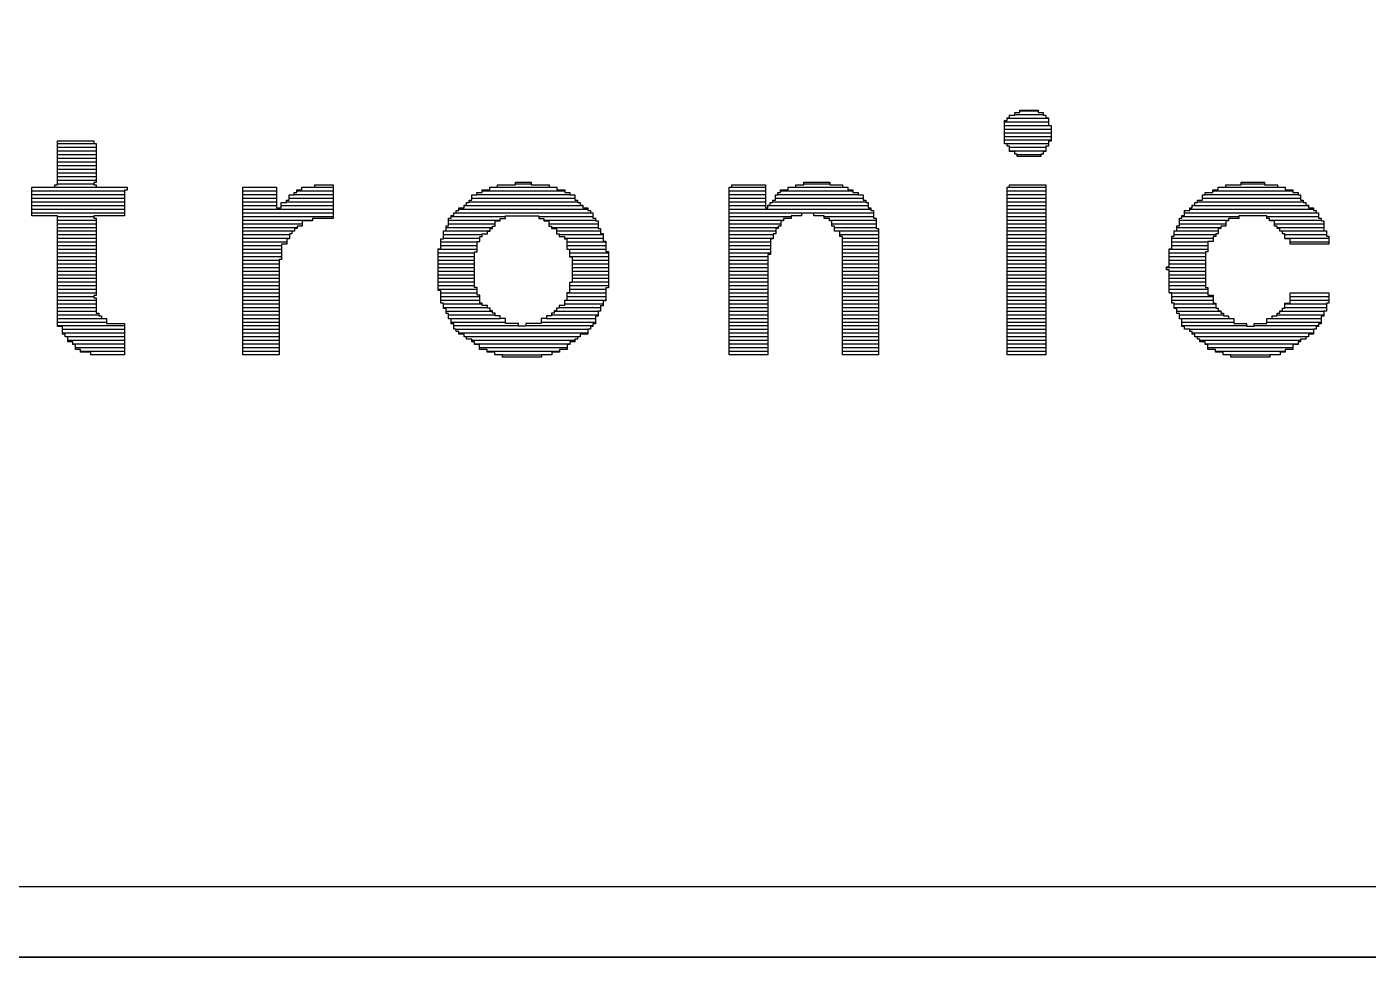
# Model space of a CAD drawing. Extents: x 35 to 236, y 10 to 166.
# Drawn here: x 56.81 to 66.35, y 10 to 16.61 of the extents above; entities that cross this region are included whole.
import ezdxf

# ---------------------------------------------------------------- set-up
doc = ezdxf.new("R2010")
doc.units = 0
for name, color, linetype in [('BG_OUTLINE', 254, 'CONTINUOUS'), ('BG_SILKSCREEN_TOP', 254, 'CONTINUOUS'), ('RKI_ALL', 43, 'CONTINUOUS')]:
    doc.layers.add(name, color=color, linetype=linetype)

msp = doc.modelspace()

# ---------------------------------------------------------------- linework, layer by layer
at = {"layer": 'BG_OUTLINE'}
msp.add_lwpolyline([(35, 12), (35, 121.6358, -0.414214), (37.286, 123.9218), (41.2, 123.9218), (41.2, 157.5018), (37.286, 157.5018, -0.414214), (35, 159.7878), (35, 163, -0.414214), (37, 165), (228, 165, -0.414214), (230, 163), (230, 12, -0.414214), (228, 10), (37, 10, -0.414214)], format="xyb", close=True, dxfattribs=at)
for points in [[(228, 10), (37, 10)], [(37, 10), (228, 10)]]:
    msp.add_lwpolyline(points, dxfattribs=at)
at = {"layer": 'BG_SILKSCREEN_TOP'}
for points in [[(63.8722, 16.0029), (63.8722, 16.0209)], [(63.8722, 16.0209), (64.0019, 16.0209)], [(63.8722, 16.0152), (64.0019, 16.0152)], [(64.0019, 16.0209), (64.0019, 16.0029)], [(63.7623, 15.7812), (63.7623, 15.9477)], [(63.7623, 15.9477), (63.7807, 15.9477)], [(63.7623, 15.9376), (64.075, 15.9376)], [(63.7807, 15.9477), (63.7807, 15.9661)], [(63.7807, 15.9661), (63.7987, 15.9661)], [(63.7807, 15.9635), (64.075, 15.9635)], [(63.7987, 15.9661), (63.7987, 15.9845)], [(63.7987, 15.9845), (63.8354, 15.9845)], [(63.8354, 15.9845), (63.8354, 16.0029)], [(63.8354, 16.0029), (63.8722, 16.0029)], [(63.8354, 15.9894), (64.0387, 15.9894)], [(64.0019, 16.0029), (64.0387, 16.0029)], [(64.0387, 16.0029), (64.0387, 15.9845)], [(64.0387, 15.9845), (64.0567, 15.9845)], [(64.0567, 15.9845), (64.0567, 15.9661)], [(64.0567, 15.9661), (64.075, 15.9661)], [(64.075, 15.9661), (64.075, 15.9114)], [(63.7623, 15.9117), (64.075, 15.9117)], [(63.7623, 15.8859), (64.0934, 15.8859)], [(63.7623, 15.86), (64.0934, 15.86)], [(63.7623, 15.8341), (64.0934, 15.8341)], [(64.075, 15.9114), (64.0934, 15.9114)], [(64.0934, 15.9114), (64.0934, 15.7996)], [(57.0322, 15.4906), (57.0322, 15.8015)], [(57.0322, 15.8015), (57.2902, 15.8015)], [(57.0322, 15.7824), (57.3085, 15.7824)], [(57.0322, 15.7565), (57.3085, 15.7565)], [(57.0322, 15.7306), (57.3085, 15.7306)], [(57.2902, 15.8015), (57.2902, 15.7831)], [(57.2902, 15.7831), (57.3085, 15.7831)], [(57.3085, 15.7831), (57.3085, 15.5071)], [(63.7623, 15.8082), (64.0934, 15.8082)], [(63.7623, 15.7824), (64.075, 15.7824)], [(63.7807, 15.7812), (63.7623, 15.7812)], [(63.7807, 15.7632), (63.7807, 15.7812)], [(63.7987, 15.7632), (63.7807, 15.7632)], [(63.7987, 15.7265), (63.7987, 15.7632)], [(63.7987, 15.7565), (64.0567, 15.7565)], [(63.7987, 15.7306), (64.0567, 15.7306)], [(64.075, 15.7632), (64.0567, 15.7632)], [(64.0567, 15.7632), (64.0567, 15.7265)], [(64.0934, 15.7996), (64.075, 15.7996)], [(64.075, 15.7996), (64.075, 15.7632)], [(57.0322, 15.7047), (57.3085, 15.7047)], [(57.0322, 15.6789), (57.3085, 15.6789)], [(57.0322, 15.653), (57.3085, 15.653)], [(63.8354, 15.7265), (63.7987, 15.7265)], [(63.8354, 15.7081), (63.8354, 15.7265)], [(63.8538, 15.7081), (63.8354, 15.7081)], [(63.8538, 15.6897), (63.8538, 15.7081)], [(63.8538, 15.7047), (64.0203, 15.7047)], [(64.0203, 15.6897), (63.8538, 15.6897)], [(64.0387, 15.7081), (64.0203, 15.7081)], [(64.0203, 15.7081), (64.0203, 15.6897)], [(64.0567, 15.7265), (64.0387, 15.7265)], [(64.0387, 15.7265), (64.0387, 15.7081)], [(57.0322, 15.6271), (57.3085, 15.6271)], [(57.0322, 15.6012), (57.3085, 15.6012)], [(57.0322, 15.5754), (57.3085, 15.5754)], [(57.0322, 15.5495), (57.3085, 15.5495)], [(56.8495, 15.2694), (56.8495, 15.4722)], [(56.8495, 15.4722), (57.0142, 15.4722)], [(56.8495, 15.4719), (57.5279, 15.4719)], [(56.8495, 15.446), (57.5095, 15.446)], [(57.0142, 15.4722), (57.0142, 15.4906)], [(57.0142, 15.4906), (57.0322, 15.4906)], [(57.0322, 15.5236), (57.3085, 15.5236)], [(57.0322, 15.4977), (57.2902, 15.4977)], [(57.3085, 15.5071), (57.2902, 15.5071)], [(57.2902, 15.5071), (57.2902, 15.4906)], [(57.2902, 15.4906), (57.3085, 15.4906)], [(57.3085, 15.4906), (57.3085, 15.4722)], [(57.3085, 15.4722), (57.5279, 15.4722)], [(57.5279, 15.4524), (57.5095, 15.4524)], [(57.5095, 15.4524), (57.5095, 15.2694)], [(57.5279, 15.4722), (57.5279, 15.4524)], [(58.3492, 15.4722), (58.5888, 15.4722)], [(58.3492, 14.2816), (58.3492, 15.4722)], [(58.3492, 15.4719), (58.5888, 15.4719)], [(58.3492, 15.446), (58.5888, 15.446)], [(58.5888, 15.4722), (58.5888, 15.326)], [(58.7332, 15.4359), (58.7332, 15.4542)], [(58.7332, 15.4542), (58.7695, 15.4542)], [(58.7332, 15.446), (58.9912, 15.446)], [(58.7695, 15.4542), (58.7695, 15.4722)], [(58.7695, 15.4722), (58.861, 15.4722)], [(58.7695, 15.4719), (58.9912, 15.4719)], [(58.861, 15.4722), (58.861, 15.4906)], [(58.861, 15.4906), (58.9912, 15.4906)], [(58.9912, 15.4906), (58.9912, 15.251)], [(60.0498, 15.4359), (60.0498, 15.4542)], [(60.0498, 15.4542), (60.1045, 15.4542)], [(60.0498, 15.446), (60.637, 15.446)], [(60.1045, 15.4542), (60.1045, 15.4722)], [(60.1045, 15.4722), (60.1597, 15.4722)], [(60.1045, 15.4719), (60.5819, 15.4719)], [(60.1597, 15.4722), (60.1597, 15.4906)], [(60.1597, 15.4906), (60.2875, 15.4906)], [(60.2875, 15.4906), (60.2875, 15.509)], [(60.2875, 15.509), (60.3993, 15.509)], [(60.2875, 15.4977), (60.3993, 15.4977)], [(60.3993, 15.509), (60.3993, 15.4906)], [(60.3993, 15.4906), (60.5272, 15.4906)], [(60.5272, 15.4906), (60.5272, 15.4722)], [(60.5272, 15.4722), (60.5819, 15.4722)], [(60.5819, 15.4722), (60.5819, 15.4542)], [(60.5819, 15.4542), (60.637, 15.4542)], [(60.637, 15.4542), (60.637, 15.4359)], [(61.8055, 15.4722), (61.8239, 15.4722)], [(61.8055, 14.2816), (61.8055, 15.4722)], [(61.8055, 15.4719), (62.0635, 15.4719)], [(61.8055, 15.446), (62.0635, 15.446)], [(61.8239, 15.4722), (61.8239, 15.4906)], [(61.8239, 15.4906), (62.0635, 15.4906)], [(62.0635, 15.4906), (62.0635, 15.326)], [(62.1712, 15.4359), (62.1712, 15.4542)], [(62.1712, 15.4542), (62.2259, 15.4542)], [(62.1712, 15.446), (62.6853, 15.446)], [(62.2259, 15.4542), (62.2259, 15.4722)], [(62.2259, 15.4722), (62.281, 15.4722)], [(62.2259, 15.4719), (62.6485, 15.4719)], [(62.281, 15.4722), (62.281, 15.4906)], [(62.281, 15.4906), (62.3358, 15.4906)], [(62.3358, 15.4906), (62.3358, 15.509)], [(62.3358, 15.509), (62.5207, 15.509)], [(62.3358, 15.4977), (62.5207, 15.4977)], [(62.5207, 15.509), (62.5207, 15.4906)], [(62.5207, 15.4906), (62.6122, 15.4906)], [(62.6122, 15.4906), (62.6122, 15.4722)], [(62.6122, 15.4722), (62.6485, 15.4722)], [(62.6485, 15.4722), (62.6485, 15.4542)], [(62.6485, 15.4542), (62.6853, 15.4542)], [(62.6853, 15.4542), (62.6853, 15.4359)], [(63.7807, 15.4722), (63.7987, 15.4722)], [(63.7807, 14.2816), (63.7807, 15.4722)], [(63.7807, 15.4719), (64.0567, 15.4719)], [(63.7807, 15.446), (64.0567, 15.446)], [(63.7987, 15.4722), (63.7987, 15.4906)], [(63.7987, 15.4906), (64.0567, 15.4906)], [(64.0567, 15.4906), (64.0567, 14.2816)], [(65.2435, 15.4359), (65.2435, 15.4542)], [(65.2435, 15.4542), (65.2803, 15.4542)], [(65.2435, 15.446), (65.8124, 15.446)], [(65.2803, 15.4542), (65.2803, 15.4722)], [(65.2803, 15.4722), (65.335, 15.4722)], [(65.2803, 15.4719), (65.7577, 15.4719)], [(65.335, 15.4722), (65.335, 15.4906)], [(65.335, 15.4906), (65.4449, 15.4906)], [(65.4449, 15.4906), (65.4449, 15.509)], [(65.4449, 15.509), (65.6114, 15.509)], [(65.4449, 15.4977), (65.6114, 15.4977)], [(65.6114, 15.509), (65.6114, 15.4906)], [(65.6114, 15.4906), (65.7025, 15.4906)], [(65.7025, 15.4906), (65.7025, 15.4722)], [(65.7025, 15.4722), (65.7577, 15.4722)], [(65.7577, 15.4722), (65.7577, 15.4542)], [(65.7577, 15.4542), (65.8124, 15.4542)], [(65.8124, 15.4542), (65.8124, 15.4359)], [(56.8495, 15.4201), (57.5095, 15.4201)], [(56.8495, 15.3942), (57.5095, 15.3942)], [(56.8495, 15.3684), (57.5095, 15.3684)], [(58.3492, 15.4201), (58.5888, 15.4201)], [(58.3492, 15.3942), (58.5888, 15.3942)], [(58.3492, 15.3684), (58.5888, 15.3684)], [(58.6233, 15.326), (58.6233, 15.3627)], [(58.6233, 15.3627), (58.66, 15.3627)], [(58.66, 15.3627), (58.66, 15.3811)], [(58.66, 15.3811), (58.678, 15.3811)], [(58.66, 15.3684), (58.9912, 15.3684)], [(58.678, 15.3811), (58.678, 15.4175)], [(58.678, 15.4175), (58.7148, 15.4175)], [(58.678, 15.3942), (58.9912, 15.3942)], [(58.7148, 15.4175), (58.7148, 15.4359)], [(58.7148, 15.4359), (58.7332, 15.4359)], [(58.7148, 15.4201), (58.9912, 15.4201)], [(59.9399, 15.3444), (59.9399, 15.3627)], [(59.9399, 15.3627), (59.9583, 15.3627)], [(59.9583, 15.3627), (59.9583, 15.3811)], [(59.9583, 15.3811), (59.9767, 15.3811)], [(59.9583, 15.3684), (60.7285, 15.3684)], [(59.9767, 15.3811), (59.9767, 15.4175)], [(59.9767, 15.4175), (60.013, 15.4175)], [(59.9767, 15.3942), (60.7102, 15.3942)], [(60.013, 15.4175), (60.013, 15.4359)], [(60.013, 15.4359), (60.0498, 15.4359)], [(60.013, 15.4201), (60.6734, 15.4201)], [(60.637, 15.4359), (60.6734, 15.4359)], [(60.6734, 15.4359), (60.6734, 15.4175)], [(60.6734, 15.4175), (60.7102, 15.4175)], [(60.7102, 15.4175), (60.7102, 15.3811)], [(60.7102, 15.3811), (60.7285, 15.3811)], [(60.7285, 15.3811), (60.7285, 15.3627)], [(60.7285, 15.3627), (60.7465, 15.3627)], [(60.7465, 15.3627), (60.7465, 15.3444)], [(61.8055, 15.4201), (62.0635, 15.4201)], [(61.8055, 15.3942), (62.0635, 15.3942)], [(61.8055, 15.3684), (62.0635, 15.3684)], [(62.098, 15.3444), (62.098, 15.3627)], [(62.098, 15.3627), (62.1164, 15.3627)], [(62.1164, 15.3627), (62.1164, 15.3811)], [(62.1164, 15.3811), (62.1348, 15.3811)], [(62.1164, 15.3684), (62.7768, 15.3684)], [(62.1348, 15.3811), (62.1348, 15.4175)], [(62.1348, 15.4175), (62.1528, 15.4175)], [(62.1348, 15.3942), (62.7584, 15.3942)], [(62.1528, 15.4175), (62.1528, 15.4359)], [(62.1528, 15.4359), (62.1712, 15.4359)], [(62.1528, 15.4201), (62.7217, 15.4201)], [(62.6853, 15.4359), (62.7217, 15.4359)], [(62.7217, 15.4359), (62.7217, 15.4175)], [(62.7217, 15.4175), (62.7584, 15.4175)], [(62.7584, 15.4175), (62.7584, 15.3811)], [(62.7584, 15.3811), (62.7768, 15.3811)], [(62.7768, 15.3811), (62.7768, 15.3627)], [(62.7768, 15.3627), (62.7948, 15.3627)], [(62.7948, 15.3627), (62.7948, 15.326)], [(63.7807, 15.4201), (64.0567, 15.4201)], [(63.7807, 15.3942), (64.0567, 15.3942)], [(63.7807, 15.3684), (64.0567, 15.3684)], [(65.1157, 15.3444), (65.1157, 15.3627)], [(65.1157, 15.3627), (65.134, 15.3627)], [(65.134, 15.3627), (65.134, 15.3811)], [(65.134, 15.3811), (65.1704, 15.3811)], [(65.134, 15.3684), (65.8855, 15.3684)], [(65.1704, 15.3811), (65.1704, 15.4175)], [(65.1704, 15.4175), (65.1888, 15.4175)], [(65.1704, 15.3942), (65.8672, 15.3942)], [(65.1888, 15.4175), (65.1888, 15.4359)], [(65.1888, 15.4359), (65.2435, 15.4359)], [(65.1888, 15.4201), (65.8492, 15.4201)], [(65.8124, 15.4359), (65.8492, 15.4359)], [(65.8492, 15.4359), (65.8492, 15.4175)], [(65.8492, 15.4175), (65.8672, 15.4175)], [(65.8672, 15.4175), (65.8672, 15.3811)], [(65.8672, 15.3811), (65.8855, 15.3811)], [(65.8855, 15.3811), (65.8855, 15.3627)], [(65.8855, 15.3627), (65.9039, 15.3627)], [(65.9039, 15.3627), (65.9039, 15.3444)], [(56.8495, 15.3425), (57.5095, 15.3425)], [(56.8495, 15.3166), (57.5095, 15.3166)], [(56.8495, 15.2907), (57.5095, 15.2907)], [(57.0322, 15.2694), (56.8495, 15.2694)], [(57.0322, 14.483), (57.0322, 15.2694)], [(57.0322, 15.2649), (57.2902, 15.2649)], [(57.5095, 15.2694), (57.2902, 15.2694)], [(57.2902, 15.2694), (57.2902, 15.2529)], [(57.2902, 15.2529), (57.3085, 15.2529)], [(57.3085, 15.2529), (57.3085, 14.7024)], [(58.3492, 15.3425), (58.5888, 15.3425)], [(58.3492, 15.3166), (58.9912, 15.3166)], [(58.3492, 15.2907), (58.9912, 15.2907)], [(58.3492, 15.2649), (58.9912, 15.2649)], [(58.5888, 15.326), (58.6233, 15.326)], [(58.6233, 15.3425), (58.9912, 15.3425)], [(59.812, 15.1981), (59.812, 15.2529)], [(59.812, 15.2529), (59.8304, 15.2529)], [(59.8304, 15.2529), (59.8304, 15.2712)], [(59.8304, 15.2712), (59.8488, 15.2712)], [(59.8304, 15.2649), (60.2163, 15.2649)], [(59.8488, 15.2712), (59.8488, 15.2896)], [(59.8488, 15.2896), (59.8668, 15.2896)], [(59.8668, 15.2896), (59.8668, 15.3076)], [(59.8668, 15.3076), (59.8852, 15.3076)], [(59.8668, 15.2907), (60.8197, 15.2907)], [(59.8852, 15.3076), (59.8852, 15.326)], [(59.8852, 15.326), (59.9219, 15.326)], [(59.8852, 15.3166), (60.8017, 15.3166)], [(59.9219, 15.326), (59.9219, 15.3444)], [(59.9219, 15.3444), (59.9399, 15.3444)], [(59.9219, 15.3425), (60.7649, 15.3425)], [(60.2163, 15.251), (60.2163, 15.2694)], [(60.2163, 15.2694), (60.4522, 15.2694)], [(60.4522, 15.2694), (60.4522, 15.251)], [(60.4522, 15.2649), (60.838, 15.2649)], [(60.7465, 15.3444), (60.7649, 15.3444)], [(60.7649, 15.3444), (60.7649, 15.326)], [(60.7649, 15.326), (60.8017, 15.326)], [(60.8017, 15.326), (60.8017, 15.3076)], [(60.8017, 15.3076), (60.8197, 15.3076)], [(60.8197, 15.3076), (60.8197, 15.2896)], [(60.8197, 15.2896), (60.838, 15.2896)], [(60.838, 15.2896), (60.838, 15.2529)], [(60.838, 15.2529), (60.8564, 15.2529)], [(60.8564, 15.2529), (60.8564, 15.2345)], [(61.8055, 15.3425), (62.0635, 15.3425)], [(61.8055, 15.3166), (62.8132, 15.3166)], [(61.8055, 15.2907), (62.8315, 15.2907)], [(61.8055, 15.2649), (62.2462, 15.2649)], [(62.0635, 15.326), (62.0797, 15.326)], [(62.0797, 15.326), (62.0797, 15.3444)], [(62.0797, 15.3444), (62.098, 15.3444)], [(62.0797, 15.3425), (62.7948, 15.3425)], [(62.3193, 15.2694), (62.2462, 15.2694)], [(62.2462, 15.2694), (62.2462, 15.251)], [(62.4089, 15.2877), (62.3193, 15.2877)], [(62.3193, 15.2877), (62.3193, 15.2694)], [(62.4089, 15.2694), (62.4089, 15.2877)], [(62.482, 15.2694), (62.4089, 15.2694)], [(62.482, 15.251), (62.482, 15.2694)], [(62.482, 15.2649), (62.8315, 15.2649)], [(62.7948, 15.326), (62.8132, 15.326)], [(62.8132, 15.326), (62.8132, 15.3076)], [(62.8132, 15.3076), (62.8315, 15.3076)], [(62.8315, 15.3076), (62.8315, 15.2529)], [(62.8315, 15.2529), (62.8499, 15.2529)], [(62.8499, 15.2529), (62.8499, 15.1797)], [(63.7807, 15.3425), (64.0567, 15.3425)], [(63.7807, 15.3166), (64.0567, 15.3166)], [(63.7807, 15.2907), (64.0567, 15.2907)], [(63.7807, 15.2649), (64.0567, 15.2649)], [(65.0058, 15.1981), (65.0058, 15.2529)], [(65.0058, 15.2529), (65.0242, 15.2529)], [(65.0242, 15.2529), (65.0242, 15.2712)], [(65.0242, 15.2712), (65.0425, 15.2712)], [(65.0242, 15.2649), (65.4284, 15.2649)], [(65.0425, 15.2712), (65.0425, 15.3076)], [(65.0425, 15.3076), (65.0789, 15.3076)], [(65.0425, 15.2907), (65.977, 15.2907)], [(65.0789, 15.3076), (65.0789, 15.326)], [(65.0789, 15.326), (65.0973, 15.326)], [(65.0789, 15.3166), (65.9587, 15.3166)], [(65.0973, 15.326), (65.0973, 15.3444)], [(65.0973, 15.3444), (65.1157, 15.3444)], [(65.0973, 15.3425), (65.9223, 15.3425)], [(65.6275, 15.2694), (65.4284, 15.2694)], [(65.4284, 15.2694), (65.4284, 15.251)], [(65.6275, 15.251), (65.6275, 15.2694)], [(65.6275, 15.2649), (65.9954, 15.2649)], [(65.9039, 15.3444), (65.9223, 15.3444)], [(65.9223, 15.3444), (65.9223, 15.326)], [(65.9223, 15.326), (65.9587, 15.326)], [(65.9587, 15.326), (65.9587, 15.3076)], [(65.9587, 15.3076), (65.977, 15.3076)], [(65.977, 15.3076), (65.977, 15.2896)], [(65.977, 15.2896), (65.9954, 15.2896)], [(65.9954, 15.2896), (65.9954, 15.2529)], [(65.9954, 15.2529), (66.0134, 15.2529)], [(66.0134, 15.2529), (66.0134, 15.2345)], [(57.0322, 15.239), (57.3085, 15.239)], [(57.0322, 15.2131), (57.3085, 15.2131)], [(57.0322, 15.1872), (57.3085, 15.1872)], [(57.0322, 15.1614), (57.3085, 15.1614)], [(58.3492, 15.239), (58.8445, 15.239)], [(58.3492, 15.2131), (58.7714, 15.2131)], [(58.3492, 15.1872), (58.735, 15.1872)], [(58.3492, 15.1614), (58.7167, 15.1614)], [(58.7167, 15.1595), (58.6983, 15.1595)], [(58.6983, 15.1595), (58.6983, 15.1411)], [(58.735, 15.1779), (58.7167, 15.1779)], [(58.7167, 15.1779), (58.7167, 15.1595)], [(58.7714, 15.1962), (58.735, 15.1962)], [(58.735, 15.1962), (58.735, 15.1779)], [(58.8445, 15.2326), (58.7714, 15.2326)], [(58.7714, 15.2326), (58.7714, 15.1962)], [(58.9912, 15.251), (58.8445, 15.251)], [(58.8445, 15.251), (58.8445, 15.2326)], [(59.7757, 15.1066), (59.7757, 15.1614)], [(59.7757, 15.1614), (59.7937, 15.1614)], [(59.7757, 15.1614), (60.1064, 15.1614)], [(59.7937, 15.1614), (59.7937, 15.1981)], [(59.7937, 15.1981), (59.812, 15.1981)], [(59.7937, 15.1872), (60.1248, 15.1872)], [(59.812, 15.239), (60.1795, 15.239)], [(59.812, 15.2131), (60.1432, 15.2131)], [(60.0884, 15.1411), (60.0884, 15.1595)], [(60.0884, 15.1595), (60.1064, 15.1595)], [(60.1064, 15.1595), (60.1064, 15.1779)], [(60.1064, 15.1779), (60.1248, 15.1779)], [(60.1248, 15.1779), (60.1248, 15.1962)], [(60.1248, 15.1962), (60.1432, 15.1962)], [(60.1432, 15.1962), (60.1432, 15.2326)], [(60.1432, 15.2326), (60.1795, 15.2326)], [(60.1795, 15.2326), (60.1795, 15.251)], [(60.1795, 15.251), (60.2163, 15.251)], [(60.4522, 15.251), (60.4885, 15.251)], [(60.4885, 15.251), (60.4885, 15.2326)], [(60.4885, 15.239), (60.8564, 15.239)], [(60.4885, 15.2326), (60.5253, 15.2326)], [(60.5253, 15.2326), (60.5253, 15.1962)], [(60.5253, 15.2131), (60.8748, 15.2131)], [(60.5253, 15.1962), (60.5437, 15.1962)], [(60.5437, 15.1962), (60.5437, 15.1779)], [(60.5437, 15.1872), (60.8748, 15.1872)], [(60.5437, 15.1779), (60.58, 15.1779)], [(60.58, 15.1779), (60.58, 15.1411)], [(60.58, 15.1614), (60.8928, 15.1614)], [(60.8564, 15.2345), (60.8748, 15.2345)], [(60.8748, 15.2345), (60.8748, 15.1797)], [(60.8748, 15.1797), (60.8928, 15.1797)], [(60.8928, 15.1797), (60.8928, 15.1434)], [(61.8055, 15.239), (62.1914, 15.239)], [(61.8055, 15.2131), (62.173, 15.2131)], [(61.8055, 15.1872), (62.1547, 15.1872)], [(61.8055, 15.1614), (62.1367, 15.1614)], [(62.1547, 15.1779), (62.1367, 15.1779)], [(62.1367, 15.1779), (62.1367, 15.1411)], [(62.173, 15.1962), (62.1547, 15.1962)], [(62.1547, 15.1962), (62.1547, 15.1779)], [(62.1914, 15.2326), (62.173, 15.2326)], [(62.173, 15.2326), (62.173, 15.1962)], [(62.2462, 15.251), (62.1914, 15.251)], [(62.1914, 15.251), (62.1914, 15.2326)], [(62.5188, 15.251), (62.482, 15.251)], [(62.5188, 15.2326), (62.5188, 15.251)], [(62.5188, 15.239), (62.8499, 15.239)], [(62.5368, 15.2326), (62.5188, 15.2326)], [(62.5368, 15.1962), (62.5368, 15.2326)], [(62.5368, 15.2131), (62.8499, 15.2131)], [(62.5552, 15.1962), (62.5368, 15.1962)], [(62.5552, 15.1595), (62.5552, 15.1962)], [(62.5552, 15.1872), (62.8499, 15.1872)], [(62.5552, 15.1614), (62.8679, 15.1614)], [(62.5919, 15.1595), (62.5552, 15.1595)], [(62.5919, 15.1231), (62.5919, 15.1595)], [(62.8499, 15.1797), (62.8679, 15.1797)], [(62.8679, 15.1797), (62.8679, 14.2816)], [(63.7807, 15.239), (64.0567, 15.239)], [(63.7807, 15.2131), (64.0567, 15.2131)], [(63.7807, 15.1872), (64.0567, 15.1872)], [(63.7807, 15.1614), (64.0567, 15.1614)], [(64.9694, 15.125), (64.9694, 15.1614)], [(64.9694, 15.1614), (64.9874, 15.1614)], [(64.9694, 15.1614), (65.2822, 15.1614)], [(64.9874, 15.1614), (64.9874, 15.1981)], [(64.9874, 15.1981), (65.0058, 15.1981)], [(64.9874, 15.1872), (65.3005, 15.1872)], [(65.0058, 15.239), (65.3553, 15.239)], [(65.0058, 15.2131), (65.3369, 15.2131)], [(65.3005, 15.1779), (65.2822, 15.1779)], [(65.2822, 15.1779), (65.2822, 15.1411)], [(65.3369, 15.1962), (65.3005, 15.1962)], [(65.3005, 15.1962), (65.3005, 15.1779)], [(65.3553, 15.2326), (65.3369, 15.2326)], [(65.3369, 15.2326), (65.3369, 15.1962)], [(65.4284, 15.251), (65.3553, 15.251)], [(65.3553, 15.251), (65.3553, 15.2326)], [(65.6459, 15.251), (65.6275, 15.251)], [(65.6459, 15.2326), (65.6459, 15.251)], [(65.6459, 15.239), (66.0134, 15.239)], [(65.6827, 15.2326), (65.6459, 15.2326)], [(65.6827, 15.1962), (65.6827, 15.2326)], [(65.6827, 15.2131), (66.0318, 15.2131)], [(65.7007, 15.1962), (65.6827, 15.1962)], [(65.7007, 15.1779), (65.7007, 15.1962)], [(65.7007, 15.1872), (66.0318, 15.1872)], [(65.719, 15.1779), (65.7007, 15.1779)], [(65.719, 15.1595), (65.719, 15.1779)], [(65.719, 15.1614), (66.0502, 15.1614)], [(65.7374, 15.1595), (65.719, 15.1595)], [(65.7374, 15.1411), (65.7374, 15.1595)], [(66.0134, 15.2345), (66.0318, 15.2345)], [(66.0318, 15.2345), (66.0318, 15.1614)], [(66.0318, 15.1614), (66.0502, 15.1614)], [(66.0502, 15.1614), (66.0502, 15.125)], [(57.0322, 15.1355), (57.3085, 15.1355)], [(57.0322, 15.1096), (57.3085, 15.1096)], [(57.0322, 15.0837), (57.3085, 15.0837)], [(58.3492, 15.1355), (58.6803, 15.1355)], [(58.3492, 15.1096), (58.6803, 15.1096)], [(58.3492, 15.0837), (58.6619, 15.0837)], [(58.6619, 15.068), (58.6252, 15.068)], [(58.6252, 15.068), (58.6252, 14.9585)], [(58.6803, 15.1047), (58.6619, 15.1047)], [(58.6619, 15.1047), (58.6619, 15.068)], [(58.6983, 15.1411), (58.6803, 15.1411)], [(58.6803, 15.1411), (58.6803, 15.1047)], [(59.7573, 15.0335), (59.7573, 15.1066)], [(59.7573, 15.1066), (59.7757, 15.1066)], [(59.7573, 15.0837), (60.0153, 15.0837)], [(59.7757, 15.1355), (60.0517, 15.1355)], [(59.7757, 15.1096), (60.0333, 15.1096)], [(60.0153, 15.0132), (60.0153, 15.0864)], [(60.0153, 15.0864), (60.0333, 15.0864)], [(60.0333, 15.0864), (60.0333, 15.1231)], [(60.0333, 15.1231), (60.0517, 15.1231)], [(60.0517, 15.1231), (60.0517, 15.1411)], [(60.0517, 15.1411), (60.0884, 15.1411)], [(60.58, 15.1411), (60.5984, 15.1411)], [(60.5984, 15.1411), (60.5984, 15.1231)], [(60.5984, 15.1355), (60.9112, 15.1355)], [(60.5984, 15.1231), (60.6352, 15.1231)], [(60.6352, 15.1231), (60.6352, 15.1047)], [(60.6352, 15.1096), (60.9112, 15.1096)], [(60.6352, 15.1047), (60.6532, 15.1047)], [(60.6532, 15.1047), (60.6532, 15.0316)], [(60.6532, 15.0837), (60.9295, 15.0837)], [(60.8928, 15.1434), (60.9112, 15.1434)], [(60.9112, 15.1434), (60.9112, 15.0882)], [(60.9112, 15.0882), (60.9295, 15.0882)], [(60.9295, 15.0882), (60.9295, 15.0151)], [(61.8055, 15.1355), (62.1183, 15.1355)], [(61.8055, 15.1096), (62.1183, 15.1096)], [(61.8055, 15.0837), (62.0999, 15.0837)], [(62.1183, 15.1047), (62.0999, 15.1047)], [(62.0999, 15.1047), (62.0999, 14.9949)], [(62.1367, 15.1411), (62.1183, 15.1411)], [(62.1183, 15.1411), (62.1183, 15.1047)], [(62.5919, 15.1355), (62.8679, 15.1355)], [(62.6103, 15.1231), (62.5919, 15.1231)], [(62.6103, 14.2816), (62.6103, 15.1231)], [(62.6103, 15.1096), (62.8679, 15.1096)], [(62.6103, 15.0837), (62.8679, 15.0837)], [(63.7807, 15.1355), (64.0567, 15.1355)], [(63.7807, 15.1096), (64.0567, 15.1096)], [(63.7807, 15.0837), (64.0567, 15.0837)], [(64.951, 15.0335), (64.951, 15.125)], [(64.951, 15.125), (64.9694, 15.125)], [(64.951, 15.1096), (65.2454, 15.1096)], [(64.951, 15.0837), (65.209, 15.0837)], [(64.9694, 15.1355), (65.2638, 15.1355)], [(65.2454, 15.0864), (65.209, 15.0864)], [(65.209, 15.0864), (65.209, 15.0132)], [(65.2638, 15.1231), (65.2454, 15.1231)], [(65.2454, 15.1231), (65.2454, 15.0864)], [(65.2822, 15.1411), (65.2638, 15.1411)], [(65.2638, 15.1411), (65.2638, 15.1231)], [(65.7558, 15.1411), (65.7374, 15.1411)], [(65.7558, 15.1047), (65.7558, 15.1411)], [(65.7558, 15.1355), (66.0502, 15.1355)], [(65.7558, 15.1096), (66.0685, 15.1096)], [(65.7922, 15.1047), (65.7558, 15.1047)], [(65.7922, 15.068), (65.7922, 15.1047)], [(65.7922, 15.0837), (66.0685, 15.0837)], [(66.0685, 15.068), (65.7922, 15.068)], [(66.0502, 15.125), (66.0685, 15.125)], [(66.0685, 15.125), (66.0685, 15.068)], [(57.0322, 15.0579), (57.3085, 15.0579)], [(57.0322, 15.032), (57.3085, 15.032)], [(57.0322, 15.0061), (57.3085, 15.0061)], [(57.0322, 14.9802), (57.3085, 14.9802)], [(58.3492, 15.0579), (58.6252, 15.0579)], [(58.3492, 15.032), (58.6252, 15.032)], [(58.3492, 15.0061), (58.6252, 15.0061)], [(58.3492, 14.9802), (58.6252, 14.9802)], [(59.7389, 14.7391), (59.7389, 15.0335)], [(59.7389, 15.0335), (59.7573, 15.0335)], [(59.7389, 15.032), (60.0153, 15.032)], [(59.7389, 15.0061), (59.9969, 15.0061)], [(59.7389, 14.9802), (59.9969, 14.9802)], [(59.7573, 15.0579), (60.0153, 15.0579)], [(59.9969, 14.759), (59.9969, 15.0132)], [(59.9969, 15.0132), (60.0153, 15.0132)], [(60.6532, 15.0579), (60.9295, 15.0579)], [(60.6532, 15.032), (60.9295, 15.032)], [(60.6532, 15.0316), (60.6715, 15.0316)], [(60.6715, 15.0316), (60.6715, 14.9769)], [(60.6715, 15.0061), (60.9479, 15.0061)], [(60.6715, 14.9802), (60.9479, 14.9802)], [(60.6715, 14.9769), (60.6899, 14.9769)], [(60.6899, 14.9769), (60.6899, 14.7957)], [(60.9295, 15.0151), (60.9479, 15.0151)], [(60.9479, 15.0151), (60.9479, 14.7571)], [(61.8055, 15.0579), (62.0999, 15.0579)], [(61.8055, 15.032), (62.0999, 15.032)], [(61.8055, 15.0061), (62.0999, 15.0061)], [(61.8055, 14.9802), (62.0815, 14.9802)], [(62.0999, 14.9949), (62.0815, 14.9949)], [(62.0815, 14.9949), (62.0815, 14.2816)], [(62.6103, 15.0579), (62.8679, 15.0579)], [(62.6103, 15.032), (62.8679, 15.032)], [(62.6103, 15.0061), (62.8679, 15.0061)], [(62.6103, 14.9802), (62.8679, 14.9802)], [(63.7807, 15.0579), (64.0567, 15.0579)], [(63.7807, 15.032), (64.0567, 15.032)], [(63.7807, 15.0061), (64.0567, 15.0061)], [(63.7807, 14.9802), (64.0567, 14.9802)], [(64.9327, 14.9056), (64.9327, 15.0335)], [(64.9327, 15.0335), (64.951, 15.0335)], [(64.9327, 15.032), (65.209, 15.032)], [(64.9327, 15.0061), (65.1907, 15.0061)], [(64.9327, 14.9802), (65.1907, 14.9802)], [(64.951, 15.0579), (65.209, 15.0579)], [(65.209, 15.0132), (65.1907, 15.0132)], [(65.1907, 15.0132), (65.1907, 14.759)], [(57.0322, 14.9544), (57.3085, 14.9544)], [(57.0322, 14.9285), (57.3085, 14.9285)], [(57.0322, 14.9026), (57.3085, 14.9026)], [(57.0322, 14.8767), (57.3085, 14.8767)], [(58.3492, 14.9544), (58.6068, 14.9544)], [(58.3492, 14.9285), (58.6068, 14.9285)], [(58.3492, 14.9026), (58.6068, 14.9026)], [(58.3492, 14.8767), (58.6068, 14.8767)], [(58.6252, 14.9585), (58.6068, 14.9585)], [(58.6068, 14.9585), (58.6068, 14.2816)], [(59.7389, 14.9544), (59.9969, 14.9544)], [(59.7389, 14.9285), (59.9969, 14.9285)], [(59.7389, 14.9026), (59.9969, 14.9026)], [(59.7389, 14.8767), (59.9969, 14.8767)], [(60.6899, 14.9544), (60.9479, 14.9544)], [(60.6899, 14.9285), (60.9479, 14.9285)], [(60.6899, 14.9026), (60.9479, 14.9026)], [(60.6899, 14.8767), (60.9479, 14.8767)], [(61.8055, 14.9544), (62.0815, 14.9544)], [(61.8055, 14.9285), (62.0815, 14.9285)], [(61.8055, 14.9026), (62.0815, 14.9026)], [(61.8055, 14.8767), (62.0815, 14.8767)], [(62.6103, 14.9544), (62.8679, 14.9544)], [(62.6103, 14.9285), (62.8679, 14.9285)], [(62.6103, 14.9026), (62.8679, 14.9026)], [(62.6103, 14.8767), (62.8679, 14.8767)], [(63.7807, 14.9544), (64.0567, 14.9544)], [(63.7807, 14.9285), (64.0567, 14.9285)], [(63.7807, 14.9026), (64.0567, 14.9026)], [(63.7807, 14.8767), (64.0567, 14.8767)], [(64.9143, 14.8854), (64.9143, 14.9056)], [(64.9143, 14.9056), (64.9327, 14.9056)], [(64.9143, 14.9026), (65.1907, 14.9026)], [(64.9327, 14.8854), (64.9143, 14.8854)], [(64.9327, 14.9544), (65.1907, 14.9544)], [(64.9327, 14.9285), (65.1907, 14.9285)], [(64.9327, 14.7207), (64.9327, 14.8854)], [(64.9327, 14.8767), (65.1907, 14.8767)], [(57.0322, 14.8509), (57.3085, 14.8509)], [(57.0322, 14.825), (57.3085, 14.825)], [(57.0322, 14.7991), (57.3085, 14.7991)], [(58.3492, 14.8509), (58.6068, 14.8509)], [(58.3492, 14.825), (58.6068, 14.825)], [(58.3492, 14.7991), (58.6068, 14.7991)], [(59.7389, 14.8509), (59.9969, 14.8509)], [(59.7389, 14.825), (59.9969, 14.825)], [(59.7389, 14.7991), (59.9969, 14.7991)], [(60.6899, 14.7957), (60.6715, 14.7957)], [(60.6715, 14.7957), (60.6715, 14.7226)], [(60.6899, 14.8509), (60.9479, 14.8509)], [(60.6899, 14.825), (60.9479, 14.825)], [(60.6899, 14.7991), (60.9479, 14.7991)], [(61.8055, 14.8509), (62.0815, 14.8509)], [(61.8055, 14.825), (62.0815, 14.825)], [(61.8055, 14.7991), (62.0815, 14.7991)], [(62.6103, 14.8509), (62.8679, 14.8509)], [(62.6103, 14.825), (62.8679, 14.825)], [(62.6103, 14.7991), (62.8679, 14.7991)], [(63.7807, 14.8509), (64.0567, 14.8509)], [(63.7807, 14.825), (64.0567, 14.825)], [(63.7807, 14.7991), (64.0567, 14.7991)], [(64.9327, 14.8509), (65.1907, 14.8509)], [(64.9327, 14.825), (65.1907, 14.825)], [(64.9327, 14.7991), (65.1907, 14.7991)], [(57.0322, 14.7732), (57.3085, 14.7732)], [(57.0322, 14.7474), (57.3085, 14.7474)], [(57.0322, 14.7215), (57.3085, 14.7215)], [(57.0322, 14.6956), (57.2902, 14.6956)], [(57.3085, 14.7024), (57.2902, 14.7024)], [(57.2902, 14.7024), (57.2902, 14.6859)], [(57.2902, 14.6859), (57.3085, 14.6859)], [(57.3085, 14.6859), (57.3085, 14.5764)], [(58.3492, 14.7732), (58.6068, 14.7732)], [(58.3492, 14.7474), (58.6068, 14.7474)], [(58.3492, 14.7215), (58.6068, 14.7215)], [(58.3492, 14.6956), (58.6068, 14.6956)], [(59.7389, 14.7732), (59.9969, 14.7732)], [(59.7389, 14.7474), (60.0153, 14.7474)], [(59.7573, 14.7391), (59.7389, 14.7391)], [(59.7573, 14.6476), (59.7573, 14.7391)], [(59.7573, 14.7215), (60.0153, 14.7215)], [(59.7573, 14.6956), (60.0333, 14.6956)], [(60.0153, 14.759), (59.9969, 14.759)], [(60.0153, 14.7042), (60.0153, 14.759)], [(60.0333, 14.7042), (60.0153, 14.7042)], [(60.0333, 14.6495), (60.0333, 14.7042)], [(60.6715, 14.7226), (60.6532, 14.7226)], [(60.6532, 14.7226), (60.6532, 14.6679)], [(60.6532, 14.7215), (60.9295, 14.7215)], [(60.6532, 14.6956), (60.9295, 14.6956)], [(60.6715, 14.7732), (60.9479, 14.7732)], [(60.6715, 14.7474), (60.9295, 14.7474)], [(60.9479, 14.7571), (60.9295, 14.7571)], [(60.9295, 14.7571), (60.9295, 14.6656)], [(61.8055, 14.7732), (62.0815, 14.7732)], [(61.8055, 14.7474), (62.0815, 14.7474)], [(61.8055, 14.7215), (62.0815, 14.7215)], [(61.8055, 14.6956), (62.0815, 14.6956)], [(62.6103, 14.7732), (62.8679, 14.7732)], [(62.6103, 14.7474), (62.8679, 14.7474)], [(62.6103, 14.7215), (62.8679, 14.7215)], [(62.6103, 14.6956), (62.8679, 14.6956)], [(63.7807, 14.7732), (64.0567, 14.7732)], [(63.7807, 14.7474), (64.0567, 14.7474)], [(63.7807, 14.7215), (64.0567, 14.7215)], [(63.7807, 14.6956), (64.0567, 14.6956)], [(64.9327, 14.7732), (65.1907, 14.7732)], [(64.9327, 14.7474), (65.209, 14.7474)], [(64.9327, 14.7215), (65.209, 14.7215)], [(64.951, 14.7207), (64.9327, 14.7207)], [(64.951, 14.6476), (64.951, 14.7207)], [(64.951, 14.6956), (65.2454, 14.6956)], [(65.1907, 14.759), (65.209, 14.759)], [(65.209, 14.759), (65.209, 14.7042)], [(65.209, 14.7042), (65.2454, 14.7042)], [(65.2454, 14.7042), (65.2454, 14.6495)], [(65.7922, 14.6495), (65.7922, 14.7226)], [(65.7922, 14.7226), (66.0685, 14.7226)], [(65.7922, 14.7215), (66.0685, 14.7215)], [(65.7922, 14.6956), (66.0685, 14.6956)], [(66.0685, 14.7226), (66.0685, 14.6476)], [(57.0322, 14.6697), (57.3085, 14.6697)], [(57.0322, 14.6439), (57.3085, 14.6439)], [(57.0322, 14.618), (57.3085, 14.618)], [(57.0322, 14.5921), (57.3085, 14.5921)], [(58.3492, 14.6697), (58.6068, 14.6697)], [(58.3492, 14.6439), (58.6068, 14.6439)], [(58.3492, 14.618), (58.6068, 14.618)], [(58.3492, 14.5921), (58.6068, 14.5921)], [(59.7573, 14.6697), (60.0333, 14.6697)], [(59.7757, 14.6476), (59.7573, 14.6476)], [(59.7757, 14.6109), (59.7757, 14.6476)], [(59.7757, 14.6439), (60.0517, 14.6439)], [(59.7757, 14.618), (60.0884, 14.618)], [(59.7937, 14.6109), (59.7757, 14.6109)], [(59.7937, 14.5745), (59.7937, 14.6109)], [(59.7937, 14.5921), (60.1248, 14.5921)], [(60.0517, 14.6495), (60.0333, 14.6495)], [(60.0517, 14.6311), (60.0517, 14.6495)], [(60.0884, 14.6311), (60.0517, 14.6311)], [(60.0884, 14.6127), (60.0884, 14.6311)], [(60.1064, 14.6127), (60.0884, 14.6127)], [(60.1064, 14.5944), (60.1064, 14.6127)], [(60.1248, 14.5944), (60.1064, 14.5944)], [(60.1248, 14.5764), (60.1248, 14.5944)], [(60.58, 14.5944), (60.562, 14.5944)], [(60.562, 14.5944), (60.562, 14.5764)], [(60.562, 14.5921), (60.8748, 14.5921)], [(60.5984, 14.6127), (60.58, 14.6127)], [(60.58, 14.6127), (60.58, 14.5944)], [(60.6352, 14.6311), (60.5984, 14.6311)], [(60.5984, 14.6311), (60.5984, 14.6127)], [(60.5984, 14.618), (60.8928, 14.618)], [(60.6532, 14.6679), (60.6352, 14.6679)], [(60.6352, 14.6679), (60.6352, 14.6311)], [(60.6352, 14.6439), (60.9112, 14.6439)], [(60.6532, 14.6697), (60.9295, 14.6697)], [(60.8928, 14.5925), (60.8748, 14.5925)], [(60.8748, 14.5925), (60.8748, 14.5561)], [(60.9112, 14.6292), (60.8928, 14.6292)], [(60.8928, 14.6292), (60.8928, 14.5925)], [(60.9295, 14.6656), (60.9112, 14.6656)], [(60.9112, 14.6656), (60.9112, 14.6292)], [(61.8055, 14.6697), (62.0815, 14.6697)], [(61.8055, 14.6439), (62.0815, 14.6439)], [(61.8055, 14.618), (62.0815, 14.618)], [(61.8055, 14.5921), (62.0815, 14.5921)], [(62.6103, 14.6697), (62.8679, 14.6697)], [(62.6103, 14.6439), (62.8679, 14.6439)], [(62.6103, 14.618), (62.8679, 14.618)], [(62.6103, 14.5921), (62.8679, 14.5921)], [(63.7807, 14.6697), (64.0567, 14.6697)], [(63.7807, 14.6439), (64.0567, 14.6439)], [(63.7807, 14.618), (64.0567, 14.618)], [(63.7807, 14.5921), (64.0567, 14.5921)], [(64.951, 14.6697), (65.2454, 14.6697)], [(64.9694, 14.6476), (64.951, 14.6476)], [(64.9694, 14.6109), (64.9694, 14.6476)], [(64.9694, 14.6439), (65.2638, 14.6439)], [(64.9694, 14.618), (65.2638, 14.618)], [(64.9874, 14.6109), (64.9694, 14.6109)], [(64.9874, 14.5745), (64.9874, 14.6109)], [(64.9874, 14.5921), (65.3005, 14.5921)], [(65.2454, 14.6495), (65.2638, 14.6495)], [(65.2638, 14.6495), (65.2638, 14.6127)], [(65.2638, 14.6127), (65.2822, 14.6127)], [(65.2822, 14.6127), (65.2822, 14.5944)], [(65.2822, 14.5944), (65.3005, 14.5944)], [(65.3005, 14.5944), (65.3005, 14.5764)], [(65.719, 14.5764), (65.719, 14.5944)], [(65.719, 14.5944), (65.7374, 14.5944)], [(65.719, 14.5921), (66.0318, 14.5921)], [(65.7374, 14.5944), (65.7374, 14.6127)], [(65.7374, 14.6127), (65.7558, 14.6127)], [(65.7558, 14.6127), (65.7558, 14.6495)], [(65.7558, 14.6495), (65.7922, 14.6495)], [(65.7558, 14.6439), (66.0502, 14.6439)], [(65.7558, 14.618), (66.0502, 14.618)], [(65.7922, 14.6697), (66.0685, 14.6697)], [(66.0502, 14.5925), (66.0318, 14.5925)], [(66.0318, 14.5925), (66.0318, 14.5561)], [(66.0685, 14.6476), (66.0502, 14.6476)], [(66.0502, 14.6476), (66.0502, 14.5925)], [(57.0322, 14.5662), (57.3269, 14.5662)], [(57.0322, 14.5404), (57.3449, 14.5404)], [(57.0322, 14.5145), (57.3817, 14.5145)], [(57.3085, 14.5764), (57.3269, 14.5764)], [(57.3269, 14.5764), (57.3269, 14.558)], [(57.3269, 14.558), (57.3449, 14.558)], [(57.3449, 14.558), (57.3449, 14.5396)], [(57.3449, 14.5396), (57.3817, 14.5396)], [(57.3817, 14.5396), (57.3817, 14.5032)], [(57.3817, 14.5032), (57.5095, 14.5032)], [(57.5095, 14.5032), (57.5095, 14.2816)], [(58.3492, 14.5662), (58.6068, 14.5662)], [(58.3492, 14.5404), (58.6068, 14.5404)], [(58.3492, 14.5145), (58.6068, 14.5145)], [(59.812, 14.5745), (59.7937, 14.5745)], [(59.812, 14.5377), (59.812, 14.5745)], [(59.812, 14.5662), (60.1432, 14.5662)], [(59.812, 14.5404), (60.1795, 14.5404)], [(59.8304, 14.5377), (59.812, 14.5377)], [(59.8304, 14.5014), (59.8304, 14.5377)], [(59.8304, 14.5145), (60.2163, 14.5145)], [(59.8488, 14.5014), (59.8304, 14.5014)], [(59.8488, 14.4646), (59.8488, 14.5014)], [(60.1432, 14.5764), (60.1248, 14.5764)], [(60.1432, 14.558), (60.1432, 14.5764)], [(60.1795, 14.558), (60.1432, 14.558)], [(60.1795, 14.5396), (60.1795, 14.558)], [(60.2163, 14.5396), (60.1795, 14.5396)], [(60.2163, 14.5032), (60.2163, 14.5396)], [(60.3078, 14.5032), (60.2163, 14.5032)], [(60.3078, 14.4849), (60.3078, 14.5032)], [(60.4705, 14.5032), (60.3607, 14.5032)], [(60.3607, 14.5032), (60.3607, 14.4849)], [(60.5069, 14.5396), (60.4705, 14.5396)], [(60.4705, 14.5396), (60.4705, 14.5032)], [(60.4705, 14.5145), (60.8564, 14.5145)], [(60.5437, 14.558), (60.5069, 14.558)], [(60.5069, 14.558), (60.5069, 14.5396)], [(60.5069, 14.5404), (60.8564, 14.5404)], [(60.562, 14.5764), (60.5437, 14.5764)], [(60.5437, 14.5764), (60.5437, 14.558)], [(60.5437, 14.5662), (60.8748, 14.5662)], [(60.8564, 14.5014), (60.838, 14.5014)], [(60.838, 14.5014), (60.838, 14.483)], [(60.8748, 14.5561), (60.8564, 14.5561)], [(60.8564, 14.5561), (60.8564, 14.5014)], [(61.8055, 14.5662), (62.0815, 14.5662)], [(61.8055, 14.5404), (62.0815, 14.5404)], [(61.8055, 14.5145), (62.0815, 14.5145)], [(62.6103, 14.5662), (62.8679, 14.5662)], [(62.6103, 14.5404), (62.8679, 14.5404)], [(62.6103, 14.5145), (62.8679, 14.5145)], [(63.7807, 14.5662), (64.0567, 14.5662)], [(63.7807, 14.5404), (64.0567, 14.5404)], [(63.7807, 14.5145), (64.0567, 14.5145)], [(65.0058, 14.5745), (64.9874, 14.5745)], [(65.0058, 14.5377), (65.0058, 14.5745)], [(65.0058, 14.5662), (65.3185, 14.5662)], [(65.0058, 14.5404), (65.3553, 14.5404)], [(65.0242, 14.5377), (65.0058, 14.5377)], [(65.0242, 14.483), (65.0242, 14.5377)], [(65.0242, 14.5145), (65.3917, 14.5145)], [(65.3005, 14.5764), (65.3185, 14.5764)], [(65.3185, 14.5764), (65.3185, 14.558)], [(65.3185, 14.558), (65.3553, 14.558)], [(65.3553, 14.558), (65.3553, 14.5396)], [(65.3553, 14.5396), (65.3917, 14.5396)], [(65.3917, 14.5396), (65.3917, 14.5032)], [(65.3917, 14.5032), (65.4832, 14.5032)], [(65.4832, 14.5032), (65.4832, 14.4849)], [(65.536, 14.4849), (65.536, 14.5032)], [(65.536, 14.5032), (65.6275, 14.5032)], [(65.6275, 14.5032), (65.6275, 14.5396)], [(65.6275, 14.5396), (65.6643, 14.5396)], [(65.6275, 14.5145), (66.0134, 14.5145)], [(65.6643, 14.5396), (65.6643, 14.558)], [(65.6643, 14.558), (65.7007, 14.558)], [(65.6643, 14.5404), (66.0134, 14.5404)], [(65.7007, 14.558), (65.7007, 14.5764)], [(65.7007, 14.5764), (65.719, 14.5764)], [(65.7007, 14.5662), (66.0318, 14.5662)], [(66.0134, 14.5014), (65.9954, 14.5014)], [(65.9954, 14.5014), (65.9954, 14.483)], [(66.0318, 14.5561), (66.0134, 14.5561)], [(66.0134, 14.5561), (66.0134, 14.5014)], [(57.0322, 14.4886), (57.5095, 14.4886)], [(57.0689, 14.483), (57.0322, 14.483)], [(57.0689, 14.4279), (57.0689, 14.483)], [(57.0689, 14.4627), (57.5095, 14.4627)], [(57.0689, 14.4369), (57.5095, 14.4369)], [(57.0873, 14.4279), (57.0689, 14.4279)], [(57.0873, 14.4099), (57.0873, 14.4279)], [(57.0873, 14.411), (57.5095, 14.411)], [(57.1053, 14.4099), (57.0873, 14.4099)], [(57.1053, 14.3731), (57.1053, 14.4099)], [(58.3492, 14.4886), (58.6068, 14.4886)], [(58.3492, 14.4627), (58.6068, 14.4627)], [(58.3492, 14.4369), (58.6068, 14.4369)], [(58.3492, 14.411), (58.6068, 14.411)], [(59.8488, 14.4886), (60.3078, 14.4886)], [(59.8668, 14.4646), (59.8488, 14.4646)], [(59.8668, 14.4462), (59.8668, 14.4646)], [(59.8668, 14.4627), (60.8017, 14.4627)], [(59.8852, 14.4462), (59.8668, 14.4462)], [(59.8852, 14.4279), (59.8852, 14.4462)], [(59.8852, 14.4369), (60.8017, 14.4369)], [(59.9219, 14.4279), (59.8852, 14.4279)], [(59.9219, 14.4099), (59.9219, 14.4279)], [(59.9219, 14.411), (60.7465, 14.411)], [(59.9399, 14.4099), (59.9219, 14.4099)], [(59.9399, 14.3915), (59.9399, 14.4099)], [(60.3607, 14.4849), (60.3078, 14.4849)], [(60.3607, 14.4886), (60.838, 14.4886)], [(60.7465, 14.4099), (60.7285, 14.4099)], [(60.7285, 14.4099), (60.7285, 14.3915)], [(60.8017, 14.4279), (60.7465, 14.4279)], [(60.7465, 14.4279), (60.7465, 14.4099)], [(60.8197, 14.4646), (60.8017, 14.4646)], [(60.8017, 14.4646), (60.8017, 14.4279)], [(60.838, 14.483), (60.8197, 14.483)], [(60.8197, 14.483), (60.8197, 14.4646)], [(61.8055, 14.4886), (62.0815, 14.4886)], [(61.8055, 14.4627), (62.0815, 14.4627)], [(61.8055, 14.4369), (62.0815, 14.4369)], [(61.8055, 14.411), (62.0815, 14.411)], [(62.6103, 14.4886), (62.8679, 14.4886)], [(62.6103, 14.4627), (62.8679, 14.4627)], [(62.6103, 14.4369), (62.8679, 14.4369)], [(62.6103, 14.411), (62.8679, 14.411)], [(63.7807, 14.4886), (64.0567, 14.4886)], [(63.7807, 14.4627), (64.0567, 14.4627)], [(63.7807, 14.4369), (64.0567, 14.4369)], [(63.7807, 14.411), (64.0567, 14.411)], [(65.0242, 14.4886), (65.4832, 14.4886)], [(65.0425, 14.483), (65.0242, 14.483)], [(65.0425, 14.4646), (65.0425, 14.483)], [(65.0789, 14.4646), (65.0425, 14.4646)], [(65.0789, 14.4462), (65.0789, 14.4646)], [(65.0789, 14.4627), (65.9587, 14.4627)], [(65.0973, 14.4462), (65.0789, 14.4462)], [(65.0973, 14.4279), (65.0973, 14.4462)], [(65.0973, 14.4369), (65.9587, 14.4369)], [(65.1157, 14.4279), (65.0973, 14.4279)], [(65.1157, 14.4099), (65.1157, 14.4279)], [(65.1157, 14.411), (65.9223, 14.411)], [(65.134, 14.4099), (65.1157, 14.4099)], [(65.134, 14.3915), (65.134, 14.4099)], [(65.4832, 14.4849), (65.536, 14.4849)], [(65.536, 14.4886), (65.9954, 14.4886)], [(65.9223, 14.4099), (65.9039, 14.4099)], [(65.9039, 14.4099), (65.9039, 14.3915)], [(65.9587, 14.4279), (65.9223, 14.4279)], [(65.9223, 14.4279), (65.9223, 14.4099)], [(65.977, 14.4646), (65.9587, 14.4646)], [(65.9587, 14.4646), (65.9587, 14.4279)], [(65.9954, 14.483), (65.977, 14.483)], [(65.977, 14.483), (65.977, 14.4646)], [(57.1053, 14.3851), (57.5095, 14.3851)], [(57.142, 14.3731), (57.1053, 14.3731)], [(57.142, 14.3547), (57.142, 14.3731)], [(57.142, 14.3592), (57.5095, 14.3592)], [(57.1604, 14.3547), (57.142, 14.3547)], [(57.1604, 14.3184), (57.1604, 14.3547)], [(57.1604, 14.3334), (57.5095, 14.3334)], [(57.1968, 14.3184), (57.1604, 14.3184)], [(57.1968, 14.3), (57.1968, 14.3184)], [(57.1968, 14.3075), (57.5095, 14.3075)], [(57.2699, 14.3), (57.1968, 14.3)], [(57.2699, 14.2816), (57.2699, 14.3)], [(58.3492, 14.3851), (58.6068, 14.3851)], [(58.3492, 14.3592), (58.6068, 14.3592)], [(58.3492, 14.3334), (58.6068, 14.3334)], [(58.3492, 14.3075), (58.6068, 14.3075)], [(59.9767, 14.3915), (59.9399, 14.3915)], [(59.9767, 14.3731), (59.9767, 14.3915)], [(59.9767, 14.3851), (60.7102, 14.3851)], [(59.995, 14.3731), (59.9767, 14.3731)], [(59.995, 14.3547), (59.995, 14.3731)], [(59.995, 14.3592), (60.6734, 14.3592)], [(60.0314, 14.3547), (59.995, 14.3547)], [(60.0314, 14.3184), (60.0314, 14.3547)], [(60.0314, 14.3334), (60.655, 14.3334)], [(60.0865, 14.3184), (60.0314, 14.3184)], [(60.0865, 14.3), (60.0865, 14.3184)], [(60.0865, 14.3075), (60.6003, 14.3075)], [(60.1413, 14.3), (60.0865, 14.3)], [(60.1413, 14.2816), (60.1413, 14.3)], [(60.6003, 14.3), (60.5455, 14.3)], [(60.5455, 14.3), (60.5455, 14.2816)], [(60.655, 14.3184), (60.6003, 14.3184)], [(60.6003, 14.3184), (60.6003, 14.3)], [(60.6734, 14.3547), (60.655, 14.3547)], [(60.655, 14.3547), (60.655, 14.3184)], [(60.7102, 14.3731), (60.6734, 14.3731)], [(60.6734, 14.3731), (60.6734, 14.3547)], [(60.7285, 14.3915), (60.7102, 14.3915)], [(60.7102, 14.3915), (60.7102, 14.3731)], [(61.8055, 14.3851), (62.0815, 14.3851)], [(61.8055, 14.3592), (62.0815, 14.3592)], [(61.8055, 14.3334), (62.0815, 14.3334)], [(61.8055, 14.3075), (62.0815, 14.3075)], [(62.6103, 14.3851), (62.8679, 14.3851)], [(62.6103, 14.3592), (62.8679, 14.3592)], [(62.6103, 14.3334), (62.8679, 14.3334)], [(62.6103, 14.3075), (62.8679, 14.3075)], [(63.7807, 14.3851), (64.0567, 14.3851)], [(63.7807, 14.3592), (64.0567, 14.3592)], [(63.7807, 14.3334), (64.0567, 14.3334)], [(63.7807, 14.3075), (64.0567, 14.3075)], [(65.152, 14.3915), (65.134, 14.3915)], [(65.152, 14.3731), (65.152, 14.3915)], [(65.152, 14.3851), (65.8672, 14.3851)], [(65.1888, 14.3731), (65.152, 14.3731)], [(65.1888, 14.3547), (65.1888, 14.3731)], [(65.1888, 14.3592), (65.8492, 14.3592)], [(65.2072, 14.3547), (65.1888, 14.3547)], [(65.2072, 14.3184), (65.2072, 14.3547)], [(65.2072, 14.3334), (65.8124, 14.3334)], [(65.2619, 14.3184), (65.2072, 14.3184)], [(65.2619, 14.3), (65.2619, 14.3184)], [(65.2619, 14.3075), (65.7577, 14.3075)], [(65.3167, 14.3), (65.2619, 14.3)], [(65.3167, 14.2816), (65.3167, 14.3)], [(65.7577, 14.3), (65.7209, 14.3)], [(65.7209, 14.3), (65.7209, 14.2816)], [(65.8124, 14.3184), (65.7577, 14.3184)], [(65.7577, 14.3184), (65.7577, 14.3)], [(65.8492, 14.3547), (65.8124, 14.3547)], [(65.8124, 14.3547), (65.8124, 14.3184)], [(65.8672, 14.3731), (65.8492, 14.3731)], [(65.8492, 14.3731), (65.8492, 14.3547)], [(65.9039, 14.3915), (65.8672, 14.3915)], [(65.8672, 14.3915), (65.8672, 14.3731)], [(57.5095, 14.2816), (57.2699, 14.2816)], [(58.6068, 14.2816), (58.3492, 14.2816)], [(60.196, 14.2816), (60.1413, 14.2816)], [(60.196, 14.2636), (60.196, 14.2816)], [(60.196, 14.2816), (60.4724, 14.2816)], [(60.4724, 14.2636), (60.196, 14.2636)], [(60.5455, 14.2816), (60.4724, 14.2816)], [(60.4724, 14.2816), (60.4724, 14.2636)], [(62.0815, 14.2816), (61.8055, 14.2816)], [(62.8679, 14.2816), (62.6103, 14.2816)], [(64.0567, 14.2816), (63.7807, 14.2816)], [(65.3718, 14.2816), (65.3167, 14.2816)], [(65.3718, 14.2636), (65.3718, 14.2816)], [(65.3718, 14.2816), (65.6478, 14.2816)], [(65.6478, 14.2636), (65.3718, 14.2636)], [(65.7209, 14.2816), (65.6478, 14.2816)], [(65.6478, 14.2816), (65.6478, 14.2636)]]:
    msp.add_lwpolyline(points, dxfattribs=at)
at = {"layer": 'RKI_ALL'}
msp.add_lwpolyline([(35.5, 121.6358, -0.414214), (37.286, 123.4218), (41.7, 123.4218), (41.7, 158.0018), (37.286, 158.0018, -0.414214), (35.5, 159.7878), (35.5, 163, -0.414214), (37, 164.5), (228, 164.5, -0.414214), (229.5, 163), (229.5, 12, -0.414214), (228, 10.5), (37, 10.5, -0.414214), (35.5, 12)], format="xyb", close=True, dxfattribs=at)

doc.saveas('drawing.dxf')
